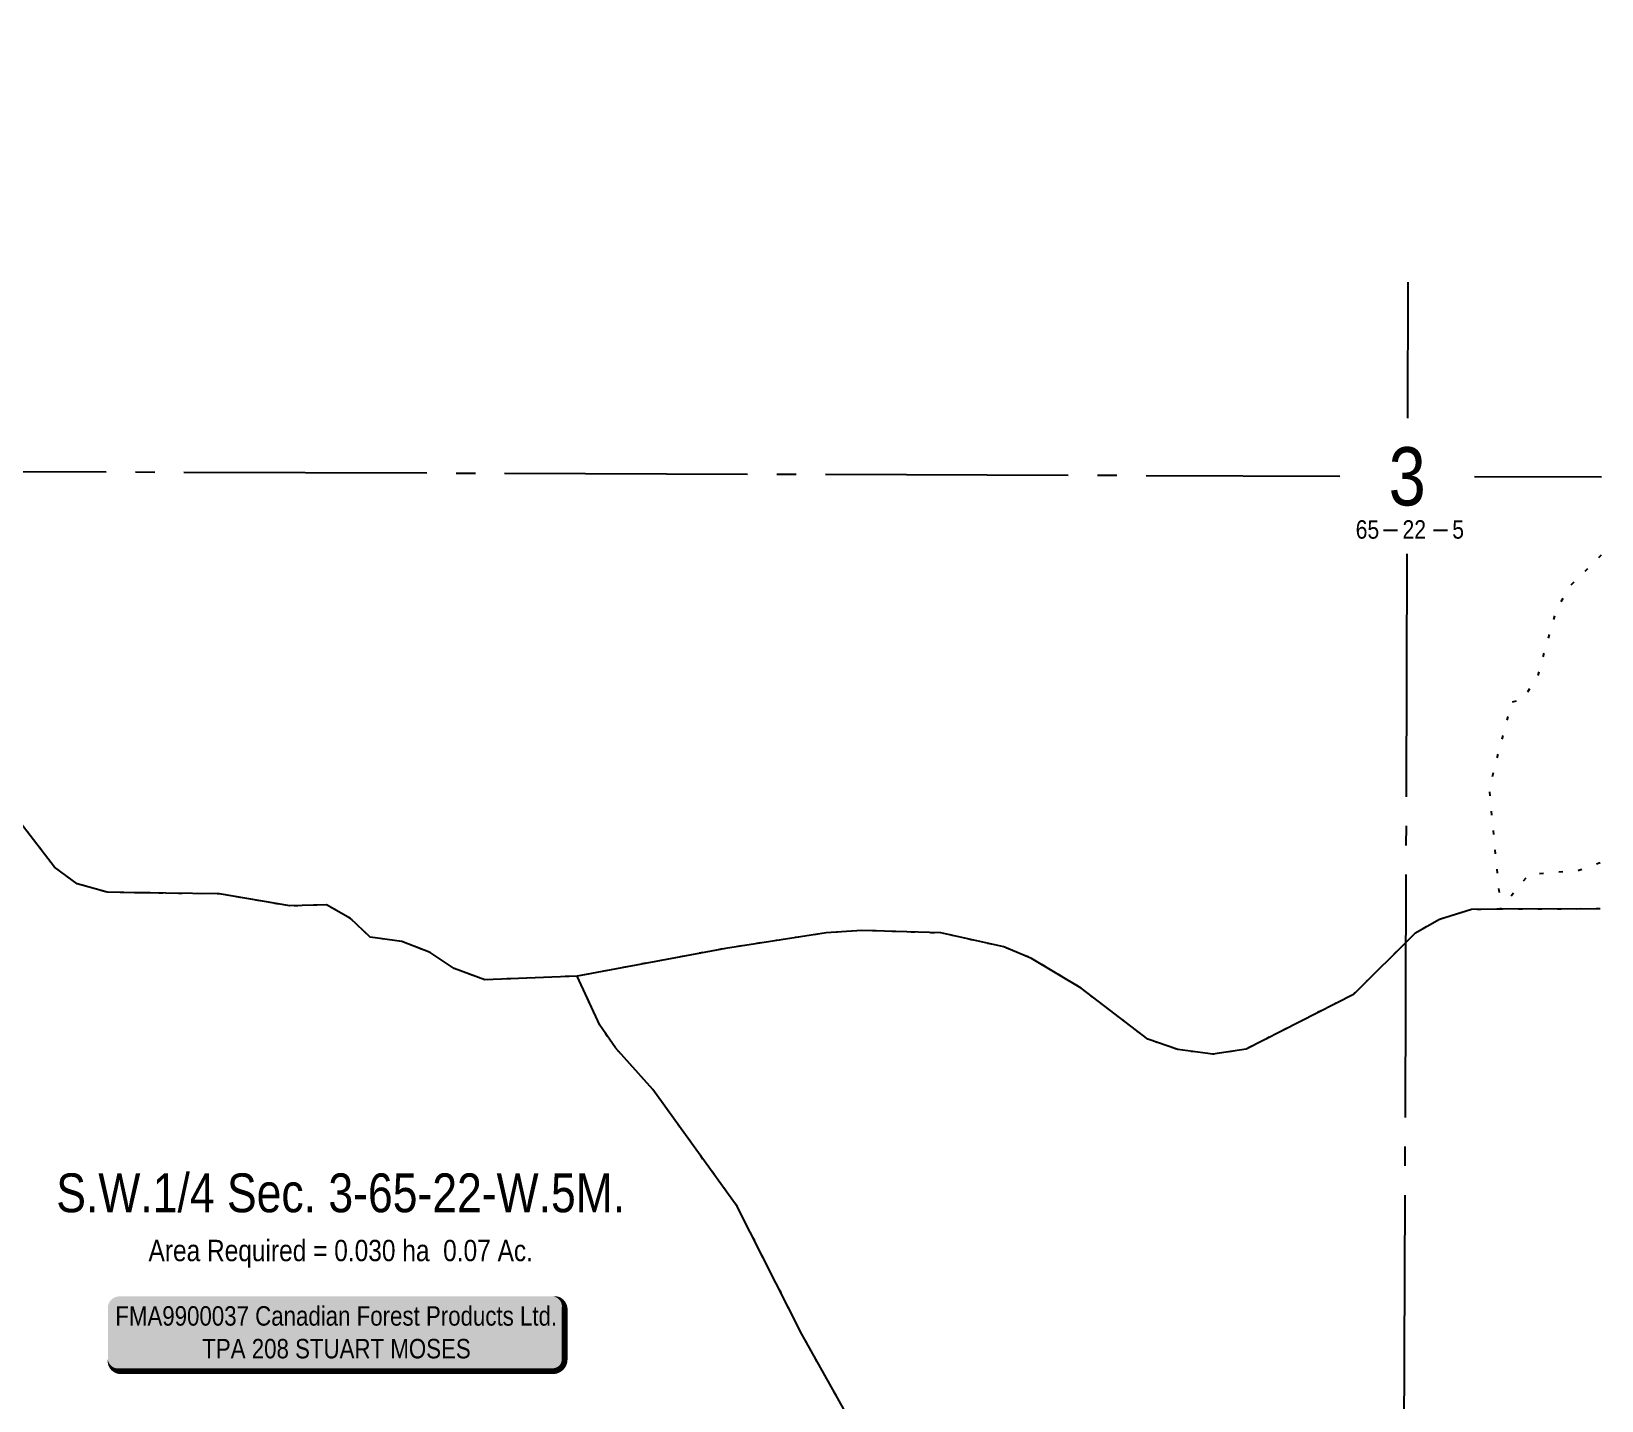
# Model space of a CAD drawing. Extents: x 482762 to 489477, y 6046532 to 6050797.
# Drawn here: x 483786 to 484594, y 6049411 to 6050116 of the extents above; entities that cross this region are included whole.
import ezdxf
from ezdxf.enums import TextEntityAlignment as Align

# ---------------------------------------------------------------- set-up
doc = ezdxf.new("R2010")
doc.units = 0
doc.header["$LTSCALE"] = 5
doc.linetypes.add('foc-QUARTERLINE', pattern=[33, 25, -3, 2, -3])
doc.linetypes.add('foc-WHEELTRACKS', pattern=[2, 0.4, -1.6])
for name, color, linetype in [('10', 1, 'Continuous'), ('9', 3, 'Continuous'), ('AS-SURFACE IMPACT', 7, 'Continuous'), ('C-SYMBOL', 7, 'Continuous'), ('L-AREAREQUIRED', 7, 'Continuous'), ('L-QSEC', 8, 'foc-QUARTERLINE'), ('L-SECLBL', 7, 'Continuous'), ('T-WATER-P3', 160, 'foc-WHEELTRACKS')]:
    doc.layers.add(name, color=color, linetype=linetype)
doc.styles.add('100L', font='ARIALN.TTF', dxfattribs={"height": 11})
doc.styles.add('175L', font='ARIALN.TTF', dxfattribs={"height": 20})
doc.styles.add('80', font='ARIALN.TTF', dxfattribs={"height": 10})
doc.styles.add('80L', font='ARIALN.TTF', dxfattribs={"height": 10})
doc.styles.add('foc-LtypeFont', font='ARIALN.TTF', dxfattribs={"height": 7.35})
doc.styles.add('SIMPLEX', font='ARIALN.TTF')
doc.linetypes.add('foc-TOPO-flowdirection-NOLINE', pattern='A,0,[">",foc-LtypeFont,S=0.3,R=0,X=0,Y=-0.945],-20,[">",foc-LtypeFont,S=0.3,R=0,X=0,Y=-0.945],0', length=20)

# ---------------------------------------------------------------- blocks, each defined once
blk = doc.blocks.new('L-SECLBL')
at = {"layer": '9', "color": 7}
for p, q in [((-5.08, -27.83), (-12.29, -27.83)), ((20.7, -27.83), (13.5, -27.83))]:
    blk.add_line(p, q, dxfattribs=at)
at = {"layer": '10', "color": 2, "style": 'SIMPLEX'}
blk.add_attdef('SEC', text='', height=30, dxfattribs=at).set_placement((0, 0), align=Align.MIDDLE)
at = {"layer": '10', "color": 5, "style": '80L'}
blk.add_attdef('TWP', text='', height=9.5, dxfattribs=at).set_placement((-14.43, -27.37), align=Align.MIDDLE_RIGHT)
blk.add_attdef('RGE', text='', height=9.5, dxfattribs=at).set_placement((3.62, -27.37), align=Align.MIDDLE_CENTER)
blk.add_attdef('MER', text='', height=9.5, dxfattribs=at).set_placement((23.17, -27.37), align=Align.MIDDLE_LEFT)
blk = doc.blocks.new('*U778')
h = blk.add_hatch(color=255)
edge = h.paths.add_edge_path()
edge.add_line((-111.5, -20), (111.5, -20))
edge.add_arc((111.5, -14), 6, 270, 360)
edge.add_line((117.5, -14), (117.5, 12.5))
edge.add_arc((111.5, 12.5), 6, 0, 90)
edge.add_line((111.5, 18.5), (-111.5, 18.5))
edge.add_arc((-111.5, 12.5), 6, 90, 180)
edge.add_line((-117.5, 12.5), (-117.5, -14))
edge.add_arc((-111.5, -14), 6, 180, 270)
at = {"color": 44, "flags": 128}
blk.add_lwpolyline([(-111.5, -20, 3, 3, 0), (111.5, -20, 3, 3, 0.414214), (117.5, -14, 3, 3, 0), (117.5, 12.5, 3, 0, 0.414214), (111.5, 18.5, 0, 0, 0), (-111.5, 18.5, 0, 0, 0.414214), (-117.5, 12.5, 0, 0, 0), (-117.5, -14, 0, 3, 0.414214)], format="xyseb", close=True, dxfattribs=at)
at = {"color": 44, "style": '80'}
blk.add_attdef('ENTER_TEXT_001', (-35.99, -5), '', height=10, dxfattribs=at)

msp = doc.modelspace()

# ---------------------------------------------------------------- linework, layer by layer
at = {"layer": 'L-QSEC'}
for p, q in [((484494.025, 6049986.652), (484493.788, 6049916.64)), ((483699.319, 6049889.359), (484459.081, 6049886.774)), ((484528.326, 6049886.538), (484593.682, 6049886.315)), ((484493.551, 6049846.677), (484491.001, 6049092.27))]:
    msp.add_line(p, q, dxfattribs=at)
at = {"layer": 'T-WATER-P3', "flags": 128}
for points in [[(484541.723, 6049663.835), (484526.801, 6049663.696), (484510.215, 6049658.521), (484497.644, 6049651.409), (484466.022, 6049619.981), (484410.811, 6049591.866), (484393.751, 6049589.153), (484375.689, 6049591.548), (484360.275, 6049596.938), (484325.948, 6049623.158), (484300.365, 6049638.545), (484286.091, 6049644.411), (484253.809, 6049651.594), (484213.041, 6049652.857), (484194.723, 6049651.649), (484142.885, 6049643.696), (484066.616, 6049629.408), (484019.145, 6049627.489), (484003.371, 6049633.303), (483990.968, 6049641.565), (483976.452, 6049647.191), (483960.188, 6049649.4), (483949.95, 6049659.099), (483937.723, 6049666.039), (483918.747, 6049665.497), (483882.681, 6049671.668), (483854.916, 6049672.096), (483846.917, 6049672.219), (483838.917, 6049672.343), (483824.863, 6049672.558), (483809.322, 6049676.928), (483797.702, 6049685.49), (483780.06, 6049708.531), (483773.434, 6049721.583), (483769.858, 6049732.261), (483767.174, 6049740.282), (483764.119, 6049748.266), (483757.241, 6049766.244), (483742.132, 6049823.098), (483736.351, 6049888.957), (483731.96, 6049921.394), (483721.431, 6049946.094), (483687.569, 6049955.604), (483678.725, 6049961.137), (483663.983, 6049975.528), (483631.752, 6049994.64), (483627.448, 6049998.964), (483627.624, 6050023.694), (483623.565, 6050038.889), (483620.519, 6050042.725), (483606.539, 6050047.1), (483598.023, 6050046.542), (483575.467, 6050039.493), (483537.927, 6050036.098), (483529.124, 6050037.906), (483515.264, 6050056.701), (483502.896, 6050065.088), (483477.496, 6050077.494), (483462.555, 6050078.436), (483436.616, 6050073.674), (483420.899, 6050072.457), (483412.594, 6050074.672), (483398.672, 6050092.764), (483376.354, 6050096.464), (483336.706, 6050115.494), (483321.807, 6050115.644), (483286.716, 6050111.374)], [(484593.547, 6049846.138), (484577.87, 6049830.65), (484570.189, 6049817.691), (484560.816, 6049784.028), (484553.319, 6049772.026), (484547.239, 6049770.219), (484535.792, 6049725.923), (484541.723, 6049663.835)], [(484593.547, 6049846.138), (484577.87, 6049830.65), (484570.189, 6049817.691), (484560.816, 6049784.028), (484553.319, 6049772.026), (484547.239, 6049770.219), (484535.792, 6049725.923), (484541.723, 6049663.835)], [(484593.011, 6049687.631), (484582, 6049683.681), (484556.04, 6049681.628), (484541.723, 6049663.835)], [(484593.011, 6049687.631), (484582, 6049683.681), (484556.04, 6049681.628), (484541.723, 6049663.835)], [(484592.931, 6049663.977), (484541.723, 6049663.835)], [(484202.54, 6049150.872), (484204.626, 6049167.234), (484199.276, 6049221.29), (484205.452, 6049257.784), (484218.453, 6049307.877), (484221.633, 6049325.825), (484222.419, 6049346.178), (484220.738, 6049365.573), (484216.159, 6049379.519), (484203.754, 6049406.462), (484182.197, 6049445.191), (484148.954, 6049510.858), (484105.551, 6049571.032), (484086.343, 6049592.464), (484078.272, 6049604.2), (484066.616, 6049629.408)]]:
    msp.add_lwpolyline(points, dxfattribs=at)
at = {"layer": 'T-WATER-P3', "linetype": 'foc-TOPO-flowdirection-NOLINE', "flags": 128}
for points in [[(484541.723, 6049663.835), (484526.801, 6049663.696), (484510.215, 6049658.521), (484497.644, 6049651.409), (484466.022, 6049619.981), (484410.811, 6049591.866), (484393.751, 6049589.153), (484375.689, 6049591.548), (484360.275, 6049596.938), (484325.948, 6049623.158), (484300.365, 6049638.545), (484286.091, 6049644.411), (484253.809, 6049651.594), (484213.041, 6049652.857), (484194.723, 6049651.649), (484142.885, 6049643.696), (484066.616, 6049629.408), (484019.145, 6049627.489), (484003.371, 6049633.303), (483990.968, 6049641.565), (483976.452, 6049647.191), (483960.188, 6049649.4), (483949.95, 6049659.099), (483937.723, 6049666.039), (483918.747, 6049665.497), (483882.681, 6049671.668), (483854.916, 6049672.096), (483846.917, 6049672.219), (483838.917, 6049672.343), (483824.863, 6049672.558), (483809.322, 6049676.928), (483797.702, 6049685.49), (483780.06, 6049708.531), (483773.434, 6049721.583), (483769.858, 6049732.261), (483767.174, 6049740.282), (483764.119, 6049748.266), (483757.241, 6049766.244), (483742.132, 6049823.098), (483736.351, 6049888.957), (483731.96, 6049921.394), (483721.431, 6049946.094), (483687.569, 6049955.604), (483678.725, 6049961.137), (483663.983, 6049975.528), (483631.752, 6049994.64), (483627.448, 6049998.964), (483627.624, 6050023.694), (483623.565, 6050038.889), (483620.519, 6050042.725), (483606.539, 6050047.1), (483598.023, 6050046.542), (483575.467, 6050039.493), (483537.927, 6050036.098), (483529.124, 6050037.906), (483515.264, 6050056.701), (483502.896, 6050065.088), (483477.496, 6050077.494), (483462.555, 6050078.436), (483436.616, 6050073.674), (483420.899, 6050072.457), (483412.594, 6050074.672), (483398.672, 6050092.764), (483376.354, 6050096.464), (483336.706, 6050115.494), (483321.807, 6050115.644), (483286.716, 6050111.374)], [(484592.931, 6049663.977), (484541.723, 6049663.835)], [(484202.54, 6049150.872), (484204.626, 6049167.234), (484199.276, 6049221.29), (484205.452, 6049257.784), (484218.453, 6049307.877), (484221.633, 6049325.825), (484222.419, 6049346.178), (484220.738, 6049365.573), (484216.159, 6049379.519), (484203.754, 6049406.462), (484182.197, 6049445.191), (484148.954, 6049510.858), (484105.551, 6049571.032), (484086.343, 6049592.464), (484078.272, 6049604.2), (484066.616, 6049629.408)]]:
    msp.add_lwpolyline(points, dxfattribs=at)

# ---------------------------------------------------------------- block references
at = {"layer": 'AS-SURFACE IMPACT'}
ref = msp.add_blockref('*U778', (483942.659, 6049446.087), dxfattribs=at)
ref.add_attrib('ENTER_TEXT_001', 'FMA9900037 Canadian Forest Products Ltd.', (483828.992, 6049449.506), dxfattribs={"layer": '0', "color": 44, "height": 10, "style": '80'})
ref.add_attrib('ENTER_TEXT_002', 'TPA 208 STUART MOSES', (483873.743, 6049432.662), dxfattribs={"layer": '0', "color": 44, "height": 10, "style": '80'})
at = {"layer": 'L-SECLBL', "color": 6, "xscale": 0.999476, "yscale": 0.999476, "zscale": 0.999476}
msp.add_blockref('L-SECLBL', (484493.687, 6049886.656), dxfattribs=at).add_auto_attribs({'SEC': '3', 'TWP': '65', 'RGE': '22', 'MER': '5'})

# ---------------------------------------------------------------- texts
at = {"layer": 'C-SYMBOL', "color": 3, "style": '175L'}
msp.add_text('S.W.1/4 Sec. 3-65-22-W.5M.', height=19.98952, dxfattribs=at).set_placement((483944.981, 6049501.867), align=Align.BOTTOM_CENTER)
at = {"layer": 'L-AREAREQUIRED', "color": 5, "style": '100L'}
msp.add_text('Area Required = 0.030 ha  0.07 Ac.', height=10.99424, dxfattribs=at).set_placement((483944.981, 6049479.379), align=Align.BOTTOM_CENTER)

doc.saveas('drawing.dxf')
